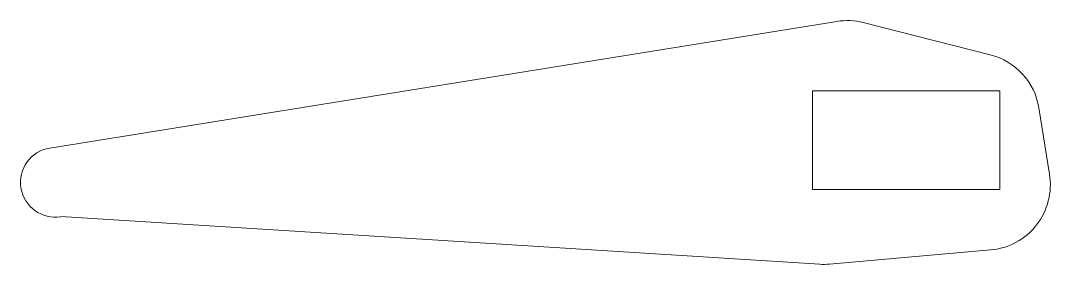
# Model space of a CAD drawing. Header units: millimetres. Extents: x -108 to 18, y -15 to 15.
import ezdxf

# ---------------------------------------------------------------- set-up
doc = ezdxf.new("R2010")
doc.units = ezdxf.units.MM

msp = doc.modelspace()

# ---------------------------------------------------------------- linework, layer by layer
at = {"color": 7, "linetype": 'Continuous', "lineweight": 15}
for p, q in [((-8.46, 14.47), (-104.37, -0.96)), ((10.24, 10.42), (-5.23, 14.33)), ((11.4, 6), (-11.4, 6)), ((-11.4, 6), (-11.4, -6)), ((11.4, -6), (11.4, 6)), ((17.48, -4.14), (16.18, 3.94)), ((-11.4, -6), (11.4, -6)), ((-103.03, -9.32), (-10.54, -15.12)), ((-9.34, -15.11), (10.28, -13.38))]:
    msp.add_line(p, q, dxfattribs=at)
for centre, radius, start, end in [((-7.19, 6.58), 8, 75.8124, 99.1416), ((8.28, 2.66), 8, 9.1416, 75.8124), ((-103.7, -5.14), 4.24, 99.1416, 279.1416), ((9.58, -5.41), 8, 275.0295, 9.1416), ((-10.04, -7.14), 8, 266.4115, 275.0295)]:
    msp.add_arc(centre, radius, start, end, dxfattribs=at)

doc.saveas('drawing.dxf')
